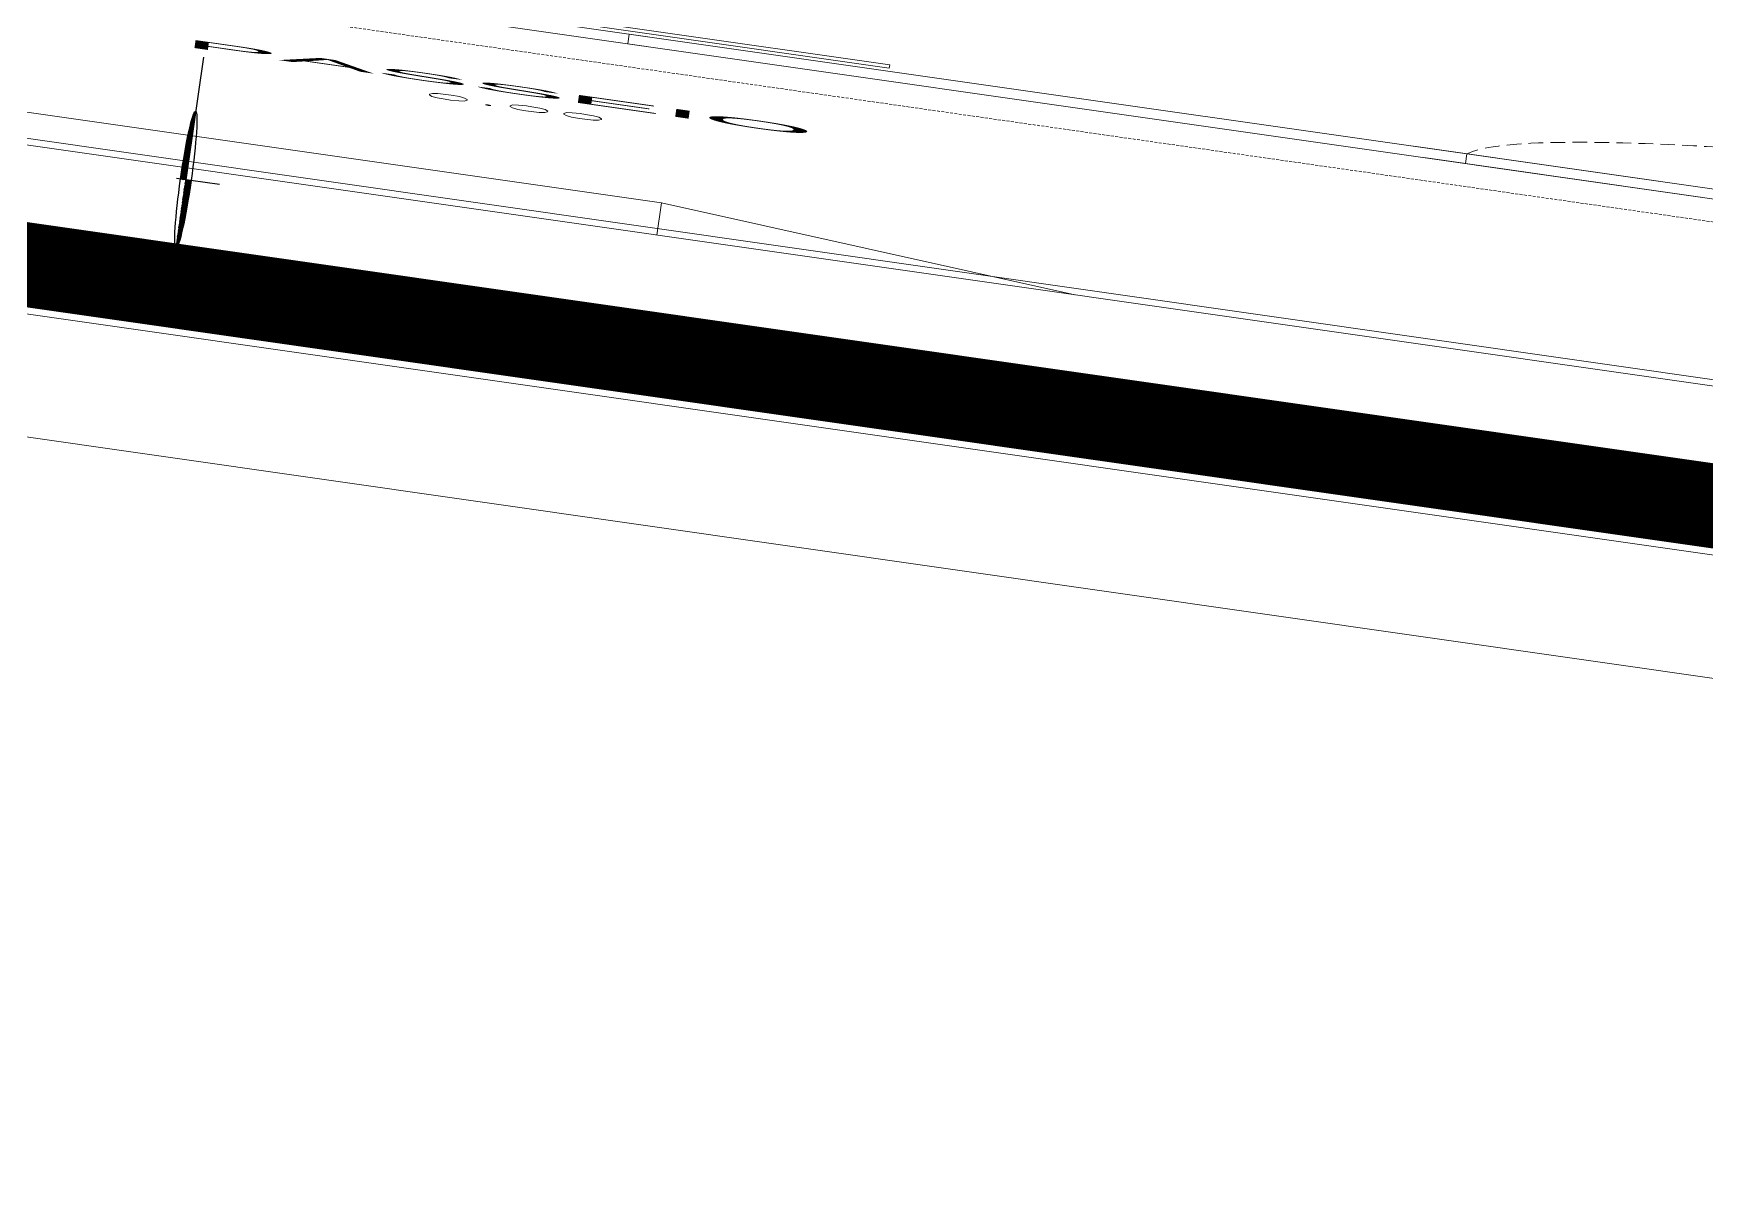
# Model space of a CAD drawing. Header units: millimetres. Extents: x -361192058 to 101130107379, y -14071650034 to 19218552450.
# Drawn here: x -135764.4 to -135646.7, y 43002.7 to 43084.5 of the extents above; entities that cross this region are included whole.
import ezdxf
from ezdxf.enums import TextEntityAlignment as Align

# ---------------------------------------------------------------- set-up
doc = ezdxf.new("R2010")
doc.units = ezdxf.units.MM
doc.header["$LTSCALE"] = 0.5
doc.linetypes.add('HIDDEN2', pattern=[0.1875, 0.125, -0.0625])
for name, color, linetype in [('02', 2, 'Continuous'), ('08', 8, 'Continuous'), ('ARCO', 7, 'HIDDEN2'), ('ESQUADRIAS', 3, 'Continuous'), ('parede', 2, 'Continuous'), ('PISO', 8, 'Continuous'), ('TEXTO2', 3, 'Continuous'), ('TXT_0', 7, 'Continuous')]:
    doc.layers.add(name, color=color, linetype=linetype)
doc.styles.add('ADITIVOCAD', font='ROMANS.shx')
doc.styles.add('SANSSERIF', font='sas_____.pfb', dxfattribs={"height": 1})
doc.styles.get("Standard").update_dxf_attribs({"font": 'txt.shx', "height": 0.12})

# ---------------------------------------------------------------- blocks, each defined once
blk = doc.blocks.new('Adc_nivelpl')
h = blk.add_hatch()
h.set_pattern_fill('_U', color=256, scale=0.005, angle=45, style=0, double=1)
h.set_pattern_definition([(45, (-5.8772514, -3.5161936), (-0.003535534, 0.003535534), []), (135, (-5.8772514, -3.5161936), (-0.003535534, -0.003535534), [])])
h.paths.add_polyline_path([(0.1954, -0.0865, 0.414214), (0.0865, -0.1954), (0.1954, -0.1954)])
h.paths.add_polyline_path([(0.1954, -0.1954), (0.1954, -0.3043, 0.414214), (0.3043, -0.1954)])
for p, q in [((0.1954, 0), (0.1954, -0.3908)), ((0.8958, -0.1954), (0, -0.1954))]:
    blk.add_line(p, q)
blk.add_circle((0.1954, -0.1954), 0.1089)
at = {"flags": 8}
blk.add_attdef('NIVEL', (0.3642, -0.1501), '', height=0.1, dxfattribs=at)
blk = doc.blocks.new('APROVADO QUADRA 21.2 MBVII')
at = {"layer": '02', "lineweight": 18}
blk.add_lwpolyline([(4476.7707, 2438.8395), (4537.9707, 2438.8395), (4537.9707, 2483.3895), (4476.7707, 2483.3895)], close=True, dxfattribs=at)
at = {"layer": '02', "lineweight": 18, "const_width": 0.1}
blk.add_lwpolyline([(4477.5207, 2439.5895), (4537.2207, 2439.5895), (4537.2207, 2482.6395), (4477.5207, 2482.6395)], close=True, dxfattribs=at)
at = {"layer": '02', "lineweight": 18}
blk.add_lwpolyline([(4476.7707, 2438.8395), (4474.8957, 2438.8395), (4474.8957, 2458.3395), (4476.7707, 2460.2145), (4477.5207, 2460.2145)], dxfattribs=at)
at = {"layer": '08', "color": 8, "linetype": 'HIDDEN2', "lineweight": 18, "ltscale": 0.2}
blk.add_line((4481.8437, 2448.0885), (4481.8437, 2441.3885), dxfattribs=at)
at = {"layer": '08', "color": 8, "lineweight": 18}
for p, q in [((4482.1937, 2444.5048), (4482.1937, 2447.5548)), ((4482.3437, 2447.5548), (4482.3437, 2444.5048)), ((4479.8437, 2444.4885), (4479.3437, 2444.4885))]:
    blk.add_line(p, q, dxfattribs=at)
blk.add_lwpolyline([(4479.3437, 2448.0885), (4479.8437, 2447.5885), (4479.8437, 2444.4885), (4479.3437, 2443.9885)], dxfattribs=at)
at = {"layer": 'ARCO', "color": 8, "lineweight": 18}
blk.add_arc((4482.2311, 2442.4356), 1.1222, 7.5018, 84.2431, dxfattribs=at)
at = {"layer": 'ESQUADRIAS', "color": 8, "lineweight": 18}
for p, q in [((4482.3935, 2444.244), (4482.3935, 2447.244)), ((4482.4435, 2447.244), (4482.4435, 2444.244)), ((4482.4435, 2444.244), (4482.3935, 2444.244))]:
    blk.add_line(p, q, dxfattribs=at)
for points in [[(4482.3437, 2444.5048), (4482.3437, 2444.5548), (4482.1937, 2444.5548), (4482.1937, 2444.5048)], [(4482.3437, 2443.6021), (4482.3437, 2443.5521), (4482.1937, 2443.5521), (4482.1937, 2443.6021)]]:
    blk.add_lwpolyline(points, dxfattribs=at)
at = {"layer": 'parede', "color": 8, "lineweight": 18}
for p, q in [((4482.1937, 2443.2021), (4482.1937, 2444.5048)), ((4482.3437, 2443.2021), (4482.3437, 2444.5048))]:
    blk.add_line(p, q, dxfattribs=at)
at = {"layer": 'PISO', "color": 8, "lineweight": 18}
for p, q in [((4479.3437, 2441.2385), (4479.3437, 2448.2385)), ((4479.4437, 2441.3385), (4479.4437, 2448.1385)), ((4482.3437, 2443.6159), (4482.3437, 2442.5021)), ((4482.1937, 2443.6021), (4482.1937, 2442.5021))]:
    blk.add_line(p, q, dxfattribs=at)
at = {"layer": 'TXT_0', "color": 8, "lineweight": 18}
ref = blk.add_blockref('Adc_nivelpl', (4481.0634, 2445.0615), dxfattribs=dict(at, xscale=0.75, yscale=0.75, zscale=0.75, rotation=270))
ref.add_attrib('NIVEL', '0.00', (4480.9509, 2444.7884), dxfattribs={"height": 0.075, "rotation": 270, "style": 'ADITIVOCAD', "flags": 8})
at = {"color": 0, "lineweight": 13, "flags": 8}
for p in [(4700.7247, 2280.1125), (4699.5738, 2277.8964), (4702.3546, 2276.195), (4703.6722, 2274.085), (4699.8445, 2272.2194), (4703.0488, 2270.137), (4703.0877, 2267.9803), (4700.6523, 2261.5216), (4700.7007, 2257.1593)]:
    blk.add_attdef('NIVEL', p, '', height=0.075, dxfattribs=at)
for rotation, width, p in [(90, 0.8, (4700.8205, 2275.7521)), (270, 0.6, (4703.8437, 2274.9021)), (90, 0.8, (4701.5575, 2268.5021)), (180, 0.6, (4651.1817, 2236.1931))]:
    blk.add_attdef('$PORTA', text='', height=0.09, rotation=rotation, dxfattribs=dict(at, width=width)).set_placement(p, align=Align.MIDDLE)
for p in [(4654.176, 2240.463), (4648.499, 2240.1923), (4637.8012, 2239.3845), (4633.4388, 2239.3361), (4656.3921, 2239.3121), (4652.4746, 2237.6822), (4646.4166, 2236.988), (4644.2598, 2236.9491), (4650.3646, 2236.3646)]:
    blk.add_attdef('NIVEL', p, '', height=0.075, rotation=270, dxfattribs=at)
at = {"color": 0, "lineweight": 13, "width": 0.8, "flags": 8}
for p in [(4652.0317, 2239.2163), (4644.7817, 2238.4793)]:
    blk.add_attdef('$PORTA', text='', height=0.09, dxfattribs=at).set_placement(p, align=Align.MIDDLE)
at = {"layer": 'TEXTO2', "color": 8, "lineweight": 18, "style": 'SANSSERIF'}
blk.add_text('PASSEIO', height=0.12312, rotation=270, dxfattribs=at).set_placement((4481.1849, 2445.0763))

msp = doc.modelspace()

# ---------------------------------------------------------------- block references
at = {"layer": '02', "color": 0, "lineweight": 30, "xscale": -4.574818403918471, "yscale": -59.40450511825884, "zscale": 4.574818403918471, "rotation": 261.8606972171988}
msp.add_blockref('APROVADO QUADRA 21.2 MBVII', (5129.041, 2225.201), dxfattribs=at)

doc.saveas('drawing.dxf')
